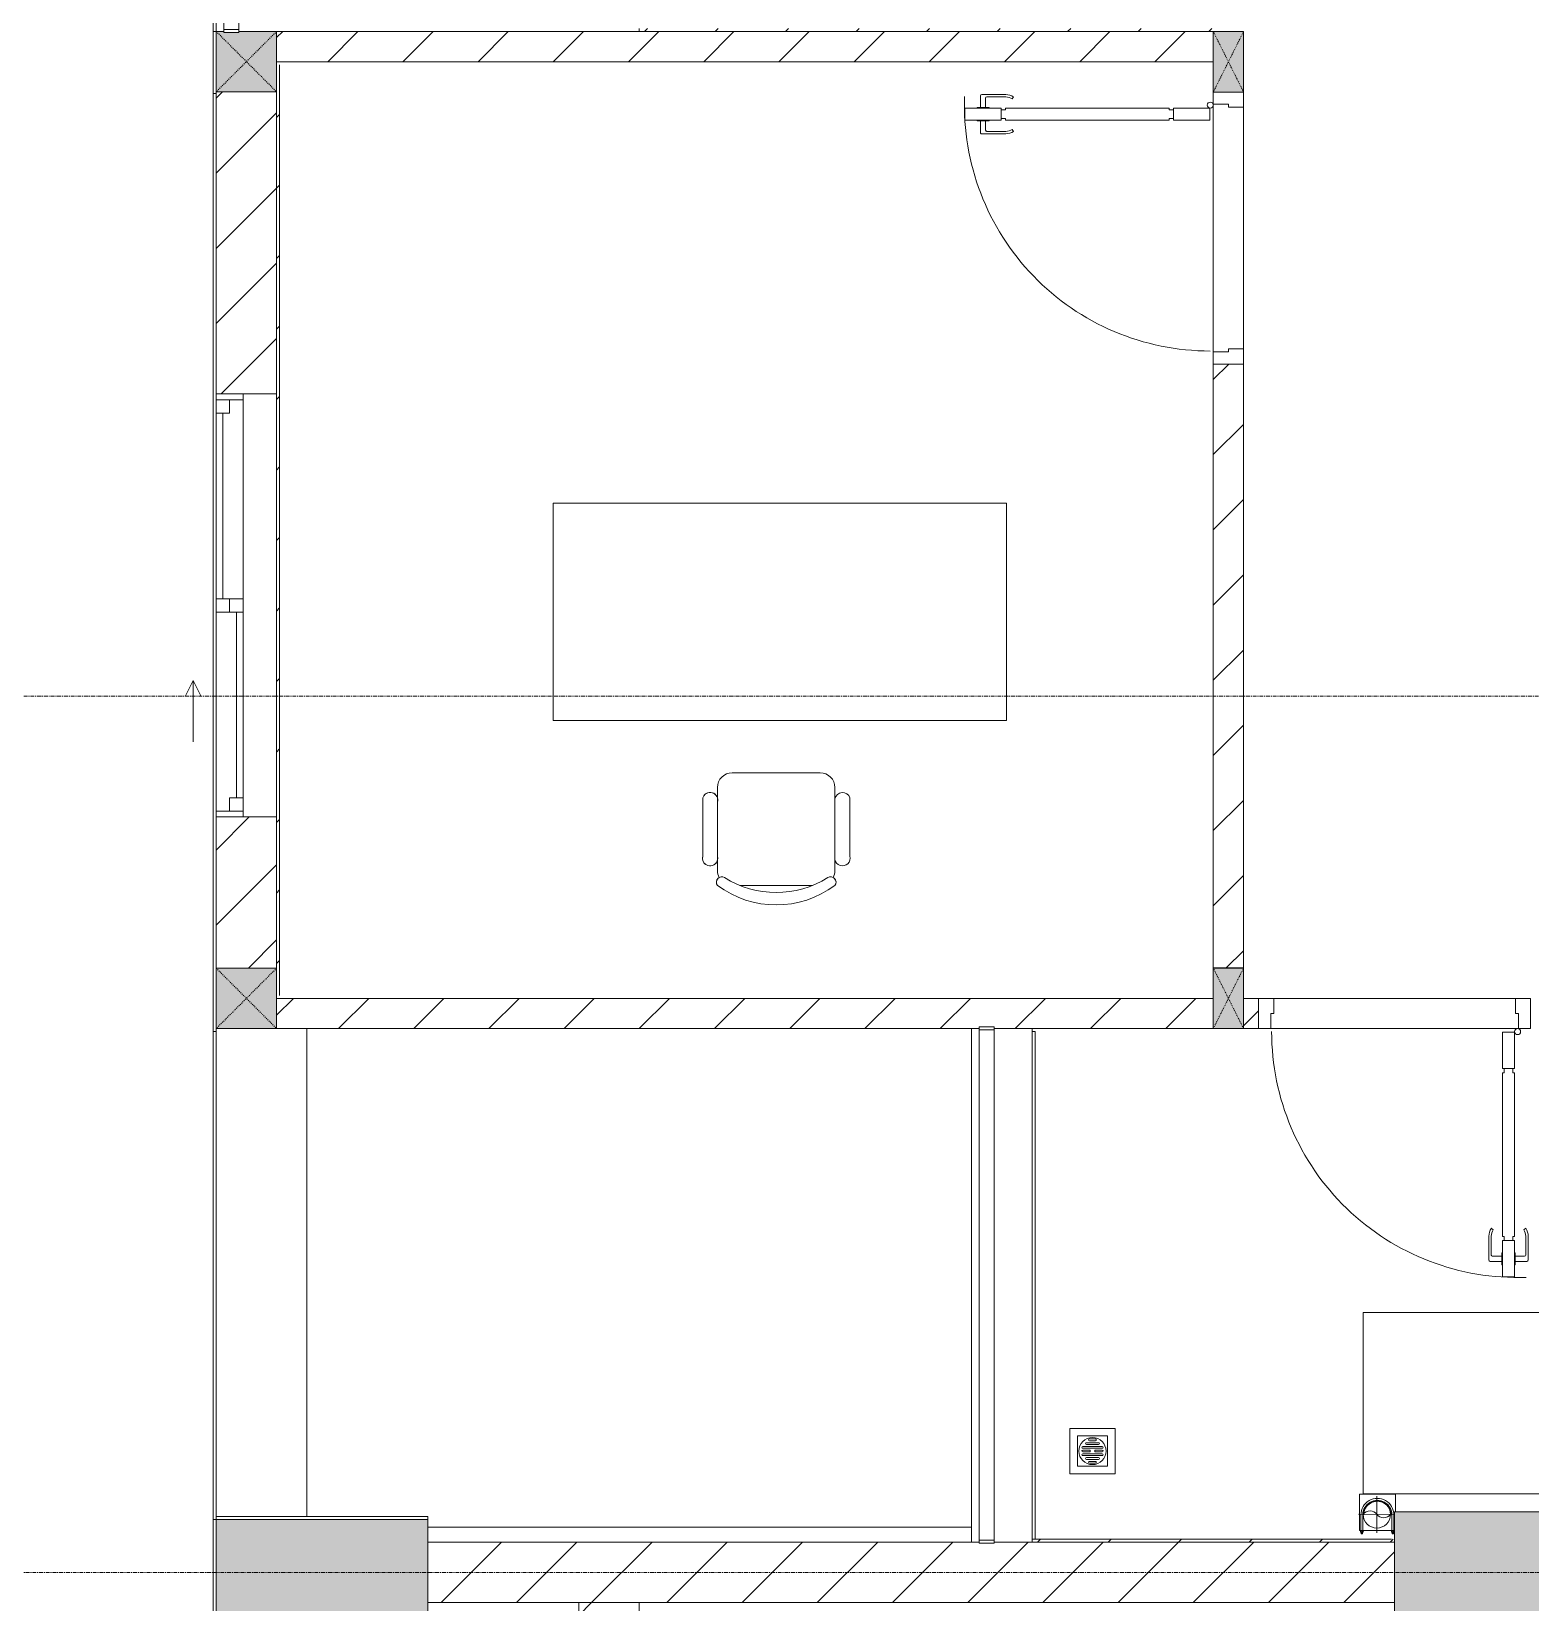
# Model space of a CAD drawing. Header units: millimetres. Extents: x 5356 to 209803, y -16346 to 109894.
# Drawn here: x 33041 to 38003, y 25437 to 30637 of the extents above; entities that cross this region are included whole.
import ezdxf

# ---------------------------------------------------------------- set-up
doc = ezdxf.new("R2010")
doc.units = ezdxf.units.MM
for name, pattern in [('Dash', [6, 3, -3]), ('Grid Line', [22.225, 12.7, -3.175, 3.175, -3.175]), ('IMPORT-CENTER _3_', [10.16, 6.35, -1.27, 1.27, -1.27])]:
    doc.linetypes.add(name, pattern=pattern)
for name, color, linetype, lineweight in [('0-1', 7, 'Continuous', 5), ('A-DETL-GENF-1', 9, 'Continuous', 9), ('A-DOOR-1', 9, 'Continuous', 9), ('A-FLOR-1', 9, 'Continuous', 9), ('A-FLOR-HRAL', 11, 'Continuous', 9), ('A-FLOR-HRAL-1', 9, 'Continuous', 9), ('A-GLAZ', 151, 'Continuous', 9), ('A-WALL', 113, 'Continuous', 9), ('A-WALL-1', 253, 'Continuous', 18), ('A-WALL-2', 9, 'Continuous', 9), ('A-WALL-3', 113, 'Continuous', 18), ('A-WALL-PATT-1', 10, 'Continuous', 9), ('A-WALL-PATT-2', 9, 'Continuous', 9), ('A-WALL-PATT-3', 111, 'Continuous', 9), ('G-IMPT', 8, 'Continuous', 9), ('G-IMPT-1', 9, 'Continuous', 9), ('G-IMPT-2', 8, 'IMPORT-CENTER _3_', 9), ('I-FURN', 30, 'Continuous', 9), ('I-FURN-1', 9, 'Continuous', 9), ('I-WALL-1', 253, 'Continuous', 18), ('I-WALL-2', 9, 'Continuous', 9), ('I-WALL-3', 2, 'Continuous', 18), ('M-EQPM', 50, 'Continuous', 9), ('S-BEAM-1', 9, 'Continuous', 9), ('S-COLS', 52, 'Continuous', 9), ('S-COLS-1', 254, 'Continuous', 5), ('S-COLS-2', 253, 'Continuous', 18), ('S-COLS-3', 9, 'Continuous', 9), ('S-COLS-4', 52, 'Continuous', 18), ('S-COLS-5', 52, 'Dash', 9), ('S-COLS-HDLN', 52, 'Dash', 9), ('S-COLS-HDLN-1', 9, 'Dash', 9), ('S-GRID-1', 1, 'Grid Line', 9)]:
    doc.layers.add(name, color=color, linetype=linetype, lineweight=lineweight)
pattern_1 = [(45, (0, 0), (-124.4508, 124.4508), [])]
pattern_2 = [(45, (0, 0), (-116.6726, 116.6726), [])]

# ---------------------------------------------------------------- blocks, each defined once
blk = doc.blocks.new('M_Concrete-Rectangular-Column2 - 400x1300-812637-TKCS_MB ĐỊNH VỊ MỐC TỌA ĐỘ CÔNG TRÌNH')
at = {"layer": 'S-COLS-3'}
blk.add_hatch(color=256, dxfattribs=at).paths.add_polyline_path([(-650, 200), (-650, -200), (650, -200), (650, 200), (164.4, 200)])
at = {"layer": 'S-COLS-2'}
for p, q in [((-650, 200), (650, 200)), ((-650, -200), (-650, 200)), ((650, 200), (650, -200)), ((650, -200), (-650, -200))]:
    blk.add_line(p, q, dxfattribs=at)
blk = doc.blocks.new('NCV_TKTC_KET CAU_rvt-1-TKCS_MB ĐỊNH VỊ MỐC TỌA ĐỘ CÔNG TRÌNH')
at = {"layer": 'S-COLS-1'}
blk.add_hatch(color=256, dxfattribs=at).paths.add_polyline_path([(34352.6, 25361.9), (34352.6, 25711.9), (33652.6, 25711.9), (33652.6, 25361.9), (33677.6, 25361.9), (33677.6, 25366.9), (33727.6, 25366.9), (33727.6, 25361.9)])
at = {"layer": 'S-BEAM-1'}
for p, q in [((33952.6, 25721.9), (33952.6, 27336.9)), ((34352.6, 25686.9), (34352.6, 25636.9)), ((36152.6, 25686.9), (34352.6, 25686.9))]:
    blk.add_line(p, q, dxfattribs=at)
at = {"layer": 'S-COLS-2'}
for p, q in [((33652.6, 25711.9), (33652.6, 25361.9)), ((34352.6, 25711.9), (33652.6, 25711.9)), ((34352.6, 25361.9), (34352.6, 25711.9))]:
    blk.add_line(p, q, dxfattribs=at)
at = {"layer": 'S-COLS-3', "rotation": 180}
blk.add_blockref('M_Concrete-Rectangular-Column2 - 400x1300-812637-TKCS_MB ĐỊNH VỊ MỐC TỌA ĐỘ CÔNG TRÌNH', (38202.6, 25536.9), dxfattribs=at)
blk = doc.blocks.new('DOOR_CW_01 CANH MO-PANEL KINH - DIW_01-900x2200-CỬA GỖ VÂN LAMINATE-553375-TKCS_MB ĐỊNH VỊ MỐC TỌA ĐỘ CÔNG TRÌNH')
at = {"layer": 'A-DETL-GENF-1'}
for p, q in [((-397, -182), (-397, -62)), ((-397, -62), (-357, -62)), ((-357, -62), (-357, -182)), ((-357, -182), (-397, -182)), ((-397, -196), (-391, -196)), ((-397, -738), (-397, -196)), ((-391, -196), (-391, -182)), ((-391, -182), (-363, -182)), ((-363, -182), (-363, -196)), ((-357, -196), (-363, -196)), ((-357, -196), (-357, -738)), ((-433.9, -711.2), (-427.3, -715.8)), ((-320.1, -711.2), (-326.7, -715.8)), ((-442, -737), (-442, -816.5)), ((-434, -799.5), (-434, -737)), ((-397, -738), (-391, -738)), ((-357, -752), (-397, -752)), ((-397, -752), (-397, -872)), ((-391, -752), (-391, -738)), ((-363, -752), (-391, -752)), ((-357, -738), (-363, -738)), ((-363, -738), (-363, -752)), ((-357, -872), (-357, -752)), ((-320, -799.5), (-320, -737)), ((-312, -737), (-312, -816.5)), ((-399, -820.5), (-438, -820.5)), ((-399, -803.5), (-430, -803.5)), ((-399, -792.2), (-399, -831.8)), ((-397, -792.2), (-399, -792.2)), ((-399, -831.8), (-397, -831.8)), ((-397, -792.2), (-397, -831.8)), ((-357, -792.2), (-357, -831.8)), ((-357, -792.2), (-355, -792.2)), ((-355, -831.8), (-357, -831.8)), ((-355, -792.2), (-355, -831.8)), ((-355, -803.5), (-324, -803.5)), ((-355, -820.5), (-316, -820.5)), ((-397, -872), (-357, -872))]:
    blk.add_line(p, q, dxfattribs=at)
blk.add_circle((-407, -60), 10, dxfattribs=at)
for centre, radius, start, end in [((-407, -60), 814, 268, 0), ((-397, -737), 45, 145, 180), ((-397, -737), 37, 145, 180), ((-357, -737), 37, 0, 35), ((-357, -737), 45, 360, 35), ((-438, -816.5), 4, 180, 270), ((-430, -799.5), 4, 180, 270), ((-324, -799.5), 4, 270, 0), ((-316, -816.5), 4, 270, 0)]:
    blk.add_arc(centre, radius, start, end, dxfattribs=at)
at = {"layer": 'A-DOOR-1'}
for p, q in [((-450, -50), (-450, 50)), ((-450, 50), (-400, 50)), ((-400, 50), (-400, 0)), ((400, 0), (400, 50)), ((400, 50), (450, 50)), ((450, 50), (450, -50)), ((-410, -50), (-450, -50)), ((-410, 0), (-410, -50)), ((-400, 0), (-410, 0)), ((-407, -50), (-382, -50)), ((410, 0), (400, 0)), ((410, -50), (410, 0)), ((450, -50), (410, -50))]:
    blk.add_line(p, q, dxfattribs=at)
blk = doc.blocks.new('BAN LV A - BAN LV A_dwg_ban hoc2-348006-TKCS_MB ĐỊNH VỊ MỐC TỌA ĐỘ CÔNG TRÌNH')
at = {"layer": 'I-FURN'}
for p, q in [((145.8, 437.4), (-145.8, 437.4)), ((-194.4, 388.8), (-194.4, 113.4)), ((194.4, 113.4), (194.4, 388.8)), ((-243, 354.4), (-243, 162)), ((194.4, 351.4), (194.4, 150.8)), ((243.7, 162), (243.7, 354.4)), ((-120.5, 64.8), (120.5, 64.8))]:
    blk.add_line(p, q, dxfattribs=at)
at = {"layer": 'I-FURN', "flags": 128}
blk.add_lwpolyline([(-737.8, 610.5), (-737.8, 1330.5), (-154.9, 1330.5), (762.2, 1330.5), (762.2, 610.5)], close=True, dxfattribs=at)
at = {"layer": 'I-FURN'}
for centre, radius, start, end in [((-145.8, 388.8), 48.6, 90, 180), ((145.8, 388.8), 48.6, 360, 90), ((-218.7, 347.3), 25.3, 343.7398, 163.7398), ((219.4, 347.3), 25.3, 16.2602, 170.7054), ((-218.7, 154.9), 25.3, 163.7398, 16.2602), ((219.4, 154.9), 25.3, 189.2946, 16.2602), ((-145.8, 113.4), 48.6, 180, 207.5844), ((145.8, 113.4), 48.6, 332.4156, 0), ((-180.2, 75.4), 17.8, 57.9726, 216.6901), ((0, 324), 324, 233.1301, 306.8699), ((0, 359.3), 318.2, 237.5758, 302.4242), ((180.2, 75.4), 17.8, 323.3099, 122.0274)]:
    blk.add_arc(centre, radius, start, end, dxfattribs=at)
blk = doc.blocks.new('BAN LV A - BAN LV A_dwg-348005-TKCS_MB ĐỊNH VỊ MỐC TỌA ĐỘ CÔNG TRÌNH')
at = {"extrusion": (0, 0, -1), "zscale": -1, "rotation": 180}
blk.add_blockref('BAN LV A - BAN LV A_dwg_ban hoc2-348006-TKCS_MB ĐỊNH VỊ MỐC TỌA ĐỘ CÔNG TRÌNH', (-729, 1383.7), dxfattribs=at)
blk = doc.blocks.new('BAN LV A - BAN LV A-401069-TKCS_MB ĐỊNH VỊ MỐC TỌA ĐỘ CÔNG TRÌNH')
at = {"layer": 'I-FURN-1'}
for p, q in [((-8.8, -53.2), (1491.2, -53.2)), ((-8.8, -773.2), (-8.8, -53.2)), ((1491.2, -53.2), (1491.2, -773.2)), ((1491.2, -773.2), (-8.8, -773.2)), ((583.2, -946.3), (874.8, -946.3)), ((486, -1221.7), (486, -1029.3)), ((534.6, -1029.3), (534.6, -994.9)), ((923.4, -994.9), (923.4, -1032.3)), ((972.7, -1029.3), (972.7, -1221.7)), ((534.6, -1270.3), (534.6, -1235.9)), ((923.4, -1232.9), (923.4, -1270.3))]:
    blk.add_line(p, q, dxfattribs=at)
for centre, radius, start, end in [((583.2, -994.9), 48.6, 90, 180), ((874.8, -994.9), 48.6, 0, 90), ((510.3, -1036.4), 25.3, 16.2602, 163.7398), ((948.4, -1036.4), 25.3, 16.2602, 170.7054), ((510.3, -1228.8), 25.3, 163.7398, 343.7398), ((948.4, -1228.8), 25.3, 189.2946, 16.2602), ((548.9, -1308.3), 17.8, 119.404, 216.6901), ((583.2, -1270.3), 48.6, 180, 207.5844), ((874.8, -1270.3), 48.6, 332.4156, 0), ((909.2, -1308.3), 17.8, 323.3099, 60.596), ((729, -1059.7), 324, 233.1301, 306.8699)]:
    blk.add_arc(centre, radius, start, end, dxfattribs=at)
at = {"extrusion": (0, 0, -1), "zscale": -1, "rotation": 180}
blk.add_blockref('BAN LV A - BAN LV A_dwg-348005-TKCS_MB ĐỊNH VỊ MỐC TỌA ĐỘ CÔNG TRÌNH', (0, 0), dxfattribs=at)
blk = doc.blocks.new('MAY GIAT - MAY GIAT_dwg-V84-TKCS_MB ĐỊNH VỊ MỐC TỌA ĐỘ CÔNG TRÌNH')
at = {"layer": 'G-IMPT-1', "flags": 128}
blk.add_lwpolyline([(5, 596.6), (5, 2.3), (605, 2.3), (605, 596.6)], close=True, dxfattribs=at)
blk = doc.blocks.new('MAY GIAT - MAY GIAT-V89-TKCS_MB ĐỊNH VỊ MỐC TỌA ĐỘ CÔNG TRÌNH')
at = {"layer": 'I-FURN-1'}
for p, q in [((5, -2.3), (605, -2.3)), ((5, -596.6), (5, -2.3)), ((605, -2.3), (605, -596.6)), ((605, -596.6), (5, -596.6))]:
    blk.add_line(p, q, dxfattribs=at)
at = {"extrusion": (0, 0, -1), "zscale": -1, "rotation": 180}
blk.add_blockref('MAY GIAT - MAY GIAT_dwg-V84-TKCS_MB ĐỊNH VỊ MỐC TỌA ĐỘ CÔNG TRÌNH', (0, 0), dxfattribs=at)
blk = doc.blocks.new('Railing - 50 x 10mm-457210-TKCS_MB ĐỊNH VỊ MỐC TỌA ĐỘ CÔNG TRÌNH')
at = {"layer": 'A-FLOR-HRAL-1'}
for p, q in [((25, 5), (-25, 5)), ((-25, 5), (-25, -5)), ((25, -5), (25, 5)), ((-25, -5), (25, -5))]:
    blk.add_line(p, q, dxfattribs=at)
blk = doc.blocks.new('Railing - Railing-851334-TKCS_MB ĐỊNH VỊ MỐC TỌA ĐỘ CÔNG TRÌNH')
at = {"layer": 'A-FLOR-HRAL-1'}
for p, q in [((13269.1, 18071.7), (13269.1, 16382.9)), ((13319.1, 16382.9), (13319.1, 18071.7))]:
    blk.add_line(p, q, dxfattribs=at)
at = {"extrusion": (0, 0, -1), "zscale": -1, "rotation": 180}
for p in [(-13294.1, 18076.7), (-13294.1, 16377.9)]:
    blk.add_blockref('Railing - 50 x 10mm-457210-TKCS_MB ĐỊNH VỊ MỐC TỌA ĐỘ CÔNG TRÌNH', p, dxfattribs=at)
blk = doc.blocks.new('G1_SOF - BO TRU - 100x200-V64-TKCS_MB ĐỊNH VỊ MỐC TỌA ĐỘ CÔNG TRÌNH')
at = {"layer": 'S-COLS-3'}
blk.add_hatch(color=256, dxfattribs=at).paths.add_polyline_path([(-50, -100), (50, -100), (50, 100), (-50, 100)])
at = {"layer": 'S-COLS-2'}
for p, q in [((-50, 100), (50, 100)), ((-50, -100), (-50, 100)), ((50, 100), (50, -100)), ((50, -100), (-50, -100))]:
    blk.add_line(p, q, dxfattribs=at)
at = {"layer": 'S-COLS-HDLN-1'}
for p, q in [((50, -100), (-50, 100)), ((-50, -100), (50, 100))]:
    blk.add_line(p, q, dxfattribs=at)
blk = doc.blocks.new('DOOR_CW_01 CANH MO-PANEL KINH - DIG_01-900x2200-CỬA NHÔM KÍNH-400868-TKCS_MB ĐỊNH VỊ MỐC TỌA ĐỘ CÔNG TRÌNH')
at = {"layer": 'A-DETL-GENF-1'}
for p, q in [((-397, 872), (-357, 872)), ((-397, 752), (-397, 872)), ((-357, 872), (-357, 752)), ((-442, 737), (-442, 816.5)), ((-399, 820.5), (-438, 820.5)), ((-434, 799.5), (-434, 737)), ((-399, 803.5), (-430, 803.5)), ((-399, 831.8), (-397, 831.8)), ((-399, 792.2), (-399, 831.8)), ((-397, 792.2), (-399, 792.2)), ((-397, 792.2), (-397, 831.8)), ((-357, 792.2), (-357, 831.8)), ((-355, 831.8), (-357, 831.8)), ((-357, 792.2), (-355, 792.2)), ((-355, 792.2), (-355, 831.8)), ((-355, 820.5), (-316, 820.5)), ((-355, 803.5), (-324, 803.5)), ((-320, 799.5), (-320, 737)), ((-312, 737), (-312, 816.5)), ((-357, 752), (-397, 752)), ((-397, 738), (-391, 738)), ((-397, 738), (-397, 196)), ((-363, 752), (-391, 752)), ((-391, 752), (-391, 738)), ((-363, 738), (-363, 752)), ((-357, 738), (-363, 738)), ((-357, 196), (-357, 738)), ((-433.9, 711.2), (-427.3, 715.8)), ((-320.1, 711.2), (-326.7, 715.8)), ((-397, 196), (-391, 196)), ((-357, 182), (-397, 182)), ((-397, 182), (-397, 62)), ((-391, 196), (-391, 182)), ((-391, 182), (-363, 182)), ((-357, 196), (-363, 196)), ((-363, 182), (-363, 196)), ((-357, 62), (-357, 182)), ((-397, 62), (-357, 62))]:
    blk.add_line(p, q, dxfattribs=at)
blk.add_circle((-407, 60), 10, dxfattribs=at)
for centre, radius, start, end in [((-407, 60), 814, 360, 92), ((-438, 816.5), 4, 90, 180), ((-430, 799.5), 4, 90, 180), ((-324, 799.5), 4, 360, 90), ((-316, 816.5), 4, 0, 90), ((-397, 737), 45, 180, 215), ((-397, 737), 37, 180, 215), ((-357, 737), 37, 325, 0), ((-357, 737), 45, 325, 0)]:
    blk.add_arc(centre, radius, start, end, dxfattribs=at)
at = {"layer": 'A-DOOR-1'}
for p, q in [((-410, 50), (-450, 50)), ((-450, 50), (-450, -50)), ((-410, 0), (-410, 50)), ((-400, 0), (-410, 0)), ((-407, 50), (-382, 50)), ((-400, -50), (-400, 0)), ((410, 0), (400, 0)), ((400, 0), (400, -50)), ((450, 50), (410, 50)), ((410, 50), (410, 0)), ((450, -50), (450, 50)), ((-450, -50), (-400, -50)), ((400, -50), (450, -50))]:
    blk.add_line(p, q, dxfattribs=at)
blk = doc.blocks.new('NCV_TKTC_TANG 1_rvt-1-TKCS_MB ĐỊNH VỊ MỐC TỌA ĐỘ CÔNG TRÌNH')
at = {"layer": 'A-WALL-PATT-1'}
h = blk.add_hatch(dxfattribs=at)
h.set_pattern_fill('FP_2', color=256, style=0, pattern_type=2)
h.set_pattern_definition(pattern_1)
h.paths.add_polyline_path([(33852.6, 30536.9), (36952.6, 30536.9), (36952.6, 30636.9), (33852.6, 30636.9)])
h = blk.add_hatch(dxfattribs=at)
h.set_pattern_fill('FP_2', color=256, style=0, pattern_type=2)
h.set_pattern_definition(pattern_1)
h.paths.add_polyline_path([(37052.6, 27537.4), (37052.6, 29536.5), (36952.6, 29536.5), (36952.6, 27537.4)])
h = blk.add_hatch(dxfattribs=at)
h.set_pattern_fill('FP_2', color=256, style=0, pattern_type=2)
h.set_pattern_definition(pattern_1)
h.paths.add_polyline_path([(36952.6, 27336.9), (36952.6, 27436.9), (33852.6, 27436.9), (33852.6, 27336.9), (36177.6, 27336.9), (36177.6, 27342.4), (36227.6, 27342.4), (36227.6, 27336.9), (36827.7, 27336.9)])
h = blk.add_hatch(dxfattribs=at)
h.set_pattern_fill('FP_2', color=256, style=0, pattern_type=2)
h.set_pattern_definition(pattern_1)
h.paths.add_polyline_path([(38052.6, 27336.9), (38052.6, 27436.9), (38002.6, 27436.9), (38002.6, 27336.9), (38038.2, 27336.9)])
h.paths.add_polyline_path([(37102.6, 27336.9), (37102.6, 27436.9), (37052.6, 27436.9), (37052.6, 27336.9)])
at = {"layer": 'A-WALL-PATT-2'}
h = blk.add_hatch(dxfattribs=at)
h.set_pattern_fill('FP_3', color=256, style=0, pattern_type=2)
h.set_pattern_definition(pattern_2)
h.paths.add_polyline_path([(35052.6, 30636.9), (37052.6, 30636.9), (37052.6, 30646.9), (35052.6, 30646.9)])
h = blk.add_hatch(dxfattribs=at)
h.set_pattern_fill('FP_3', color=256, style=0, pattern_type=2)
h.set_pattern_definition(pattern_2)
h.paths.add_polyline_path([(33862.6, 27446.9), (33862.6, 30536.9), (33852.6, 30536.9), (33852.6, 27446.9)])
h = blk.add_hatch(dxfattribs=at)
h.set_pattern_fill('FP_3', color=256, style=0, pattern_type=2)
h.set_pattern_definition(pattern_2)
h.paths.add_polyline_path([(37552.6, 25636.9), (37552.6, 25646.9), (36352.6, 25646.9), (36352.6, 25636.9), (36827.7, 25636.9)])
at = {"layer": 'A-FLOR-1'}
for p, q in [((36952.6, 29576.5), (36952.6, 30396.5)), ((37052.6, 30386.5), (37052.6, 29586.5)), ((37152.6, 27436.9), (37952.6, 27436.9))]:
    blk.add_line(p, q, dxfattribs=at)
at = {"layer": 'A-WALL-1'}
for p, q in [((36952.6, 30636.9), (33852.6, 30636.9)), ((33852.6, 30636.9), (33852.6, 30536.9)), ((33852.6, 30536.9), (36952.6, 30536.9)), ((36952.6, 27537.4), (37052.6, 27537.4)), ((36952.6, 27436.9), (33852.6, 27436.9)), ((33852.6, 27436.9), (33852.6, 27336.9)), ((37062.6, 27436.9), (37052.6, 27436.9)), ((33852.6, 27336.9), (36177.6, 27336.9)), ((36227.6, 27336.9), (36952.6, 27336.9))]:
    blk.add_line(p, q, dxfattribs=at)
at = {"layer": 'A-WALL-2'}
for p, q in [((36952.6, 29576.5), (36952.6, 30396.5)), ((37052.6, 30386.5), (37052.6, 29586.5)), ((36952.6, 29536.5), (36952.6, 27537.4)), ((37052.6, 27537.4), (37052.6, 29536.5)), ((37102.6, 27436.9), (37062.6, 27436.9)), ((37152.6, 27436.9), (37952.6, 27436.9)), ((36152.6, 25636.9), (36152.6, 27336.9)), ((36352.6, 27336.9), (36352.6, 25646.9)), ((37052.6, 27336.9), (37102.6, 27336.9)), ((37962.6, 27336.9), (37142.6, 27336.9))]:
    blk.add_line(p, q, dxfattribs=at)
at = {"layer": 'I-WALL-1'}
for p, q in [((35052.6, 30646.9), (35052.6, 30636.9)), ((35052.6, 30636.9), (36952.6, 30636.9)), ((33862.6, 30536.9), (33852.6, 30536.9)), ((33852.6, 30536.9), (33852.6, 29437.4)), ((33862.6, 27446.9), (33862.6, 30526.9)), ((33852.6, 28037.4), (33852.6, 27446.9)), ((37542.6, 25646.9), (36352.6, 25646.9)), ((36352.6, 25646.9), (36352.6, 25636.9)), ((36352.6, 25636.9), (37552.6, 25636.9))]:
    blk.add_line(p, q, dxfattribs=at)
at = {"layer": 'I-WALL-2'}
for q in [(36352.6, 27326.9), (36362.6, 25646.9)]:
    blk.add_line((36362.6, 27326.9), q, dxfattribs=at)
at = {"layer": 'A-DOOR-1'}
for name, p, rotation in [('DOOR_CW_01 CANH MO-PANEL KINH - DIW_01-900x2200-CỬA GỖ VÂN LAMINATE-553375-TKCS_MB ĐỊNH VỊ MỐC TỌA ĐỘ CÔNG TRÌNH', (37002.6, 29986.5), 270.0000000000007), ('DOOR_CW_01 CANH MO-PANEL KINH - DIG_01-900x2200-CỬA NHÔM KÍNH-400868-TKCS_MB ĐỊNH VỊ MỐC TỌA ĐỘ CÔNG TRÌNH', (37552.6, 27386.9), 180)]:
    blk.add_blockref(name, p, dxfattribs=dict(at, rotation=rotation))
at = {"layer": 'A-FLOR-HRAL-1'}
blk.add_blockref('Railing - Railing-851334-TKCS_MB ĐỊNH VỊ MỐC TỌA ĐỘ CÔNG TRÌNH', (22908.5, 9260.7), dxfattribs=at)
at = {"layer": 'I-FURN-1'}
blk.add_blockref('BAN LV A - BAN LV A-401069-TKCS_MB ĐỊNH VỊ MỐC TỌA ĐỘ CÔNG TRÌNH', (34776.9, 29129.7), dxfattribs=at)
at = {"layer": 'I-FURN-1', "rotation": 270.0000000000009}
blk.add_blockref('MAY GIAT - MAY GIAT-V89-TKCS_MB ĐỊNH VỊ MỐC TỌA ĐỘ CÔNG TRÌNH', (38044.8, 26402.4), dxfattribs=at)
at = {"layer": 'S-COLS-3'}
for p in [(37002.6, 30536.9), (37002.6, 27436.9)]:
    blk.add_blockref('G1_SOF - BO TRU - 100x200-V64-TKCS_MB ĐỊNH VỊ MỐC TỌA ĐỘ CÔNG TRÌNH', p, dxfattribs=at)
blk = doc.blocks.new('1_FAMILY RVT - W01-WxH 1400x1400xmm-411185-TKCS_MB ĐỊNH VỊ MỐC TỌA ĐỘ CÔNG TRÌNH')
at = {"layer": 'A-GLAZ'}
for p, q in [((-700, 103.81), (700, 103.81)), ((-700, -96.19), (-700, 103.81)), ((700, 103.81), (700, -96.19)), ((-700, -7.29), (-680.95, -7.29)), ((-680.95, -7.29), (-22.225, -7.29)), ((-680.95, -96.19), (-680.95, -7.29)), ((-636.5, -51.74), (-680.95, -51.74)), ((-636.5, -96.19), (-636.5, -51.74)), ((-22.225, -7.29), (22.225, -7.29)), ((-22.225, -7.29), (-22.225, -96.19)), ((22.225, -51.74), (-22.225, -51.74)), ((22.225, -7.29), (636.5, -7.29)), ((22.225, -96.19), (22.225, -7.29)), ((22.225, -29.515), (636.5, -29.515)), ((636.5, -7.29), (700, -7.29)), ((636.5, -51.74), (636.5, -7.29)), ((680.95, -51.74), (636.5, -51.74)), ((680.95, -96.19), (680.95, -7.29)), ((700, -96.19), (-700, -96.19)), ((-700, -96.19), (-636.5, -96.19)), ((-636.5, -73.965), (-22.225, -73.965)), ((-636.5, -96.19), (-22.225, -96.19)), ((-22.225, -96.19), (22.225, -96.19)), ((22.225, -96.19), (680.95, -96.19)), ((680.95, -96.19), (700, -96.19)), ((248.4, -172.39), (299.2, -146.99)), ((248.4, -172.39), (299.2, -197.79)), ((248.4, -172.39), (451.6, -172.39))]:
    blk.add_line(p, q, dxfattribs=at)
blk = doc.blocks.new('Railing - 50 x 10mm-1251311-TKCS_MB ĐỊNH VỊ MỐC TỌA ĐỘ CÔNG TRÌNH')
at = {"layer": 'A-FLOR-HRAL'}
for p, q in [((25, 5), (-25, 5)), ((-25, 5), (-25, -5)), ((25, -5), (25, 5)), ((-25, -5), (25, -5))]:
    blk.add_line(p, q, dxfattribs=at)
blk = doc.blocks.new('Railing - Railing-1598336-TKCS_MB ĐỊNH VỊ MỐC TỌA ĐỘ CÔNG TRÌNH')
at = {"layer": 'A-FLOR-HRAL'}
for p, q in [((33677.6, 33481.9), (33677.6, 30644)), ((33727.6, 30644), (33727.6, 33481.9))]:
    blk.add_line(p, q, dxfattribs=at)
for p in [(33702.6, 33486.9), (33702.6, 30639)]:
    blk.add_blockref('Railing - 50 x 10mm-1251311-TKCS_MB ĐỊNH VỊ MỐC TỌA ĐỘ CÔNG TRÌNH', p)
blk = doc.blocks.new('TKTC_XREF_251221_MB TANG 1 - TKTC_XREF_260130_MB TANG 1_dwg_THU NUOC - THU NUOC-444531-TKCS_MB TẦNG 1-4202120-TKCS_MB ĐỊNH VỊ MỐC TỌA ĐỘ CÔNG TRÌNH')
at = {"layer": 'M-EQPM'}
for p, q in [((-23.3, 10.8), (40.9, 10.8)), ((40.9, 4.8), (-23.3, 4.8)), ((-11, 23.3), (28.5, 23.3)), ((28.5, 17.3), (-11, 17.3)), ((-1.1, 35.6), (18.5, 35.6)), ((18.5, 29.6), (-1.1, 29.6)), ((-23.3, -13.6), (40.9, -13.6)), ((40.9, -19.6), (-23.3, -19.6)), ((-11, -26.1), (28.5, -26.1)), ((28.5, -32.1), (-11, -32.1)), ((-1.1, -38.5), (18.5, -38.5)), ((18.5, -44.5), (-1.1, -44.5))]:
    blk.add_line(p, q, dxfattribs=at)
at = {"layer": 'M-EQPM', "flags": 128}
for points in [[(83.7, -79.4), (83.7, 70.6), (-66.3, 70.6), (-66.3, -79.4)], [(58.7, -54.4), (58.7, 45.6), (-41.3, 45.6), (-41.3, -54.4)]]:
    blk.add_lwpolyline(points, close=True, dxfattribs=at)
for points in [[(-23.3, -1.2), (0.7, -1.2), (0.7, -7.2), (-23.3, -7.2)], [(40.9, -7.2), (16.7, -7.2), (16.7, -1.2), (40.9, -1.2)]]:
    blk.add_lwpolyline(points, dxfattribs=at)
at = {"layer": 'M-EQPM'}
for centre, radius, start, end in [((8.7, -4.4), 45, 360, 180), ((8.7, -4.4), 45, 360, 180), ((-23.3, 7.8), 3, 90, 270), ((-11, 20.3), 3, 90, 270), ((-1.1, 32.6), 3, 90, 270), ((18.5, 32.6), 3, 270, 90), ((28.5, 20.3), 3, 270, 90), ((40.9, 7.8), 3, 270, 90), ((8.7, -4.4), 45, 180, 360), ((8.7, -4.4), 45, 180, 360), ((-23.3, -4.2), 3, 90, 270), ((-23.3, -16.6), 3, 90, 270), ((-11, -29.1), 3, 90, 270), ((-1.1, -41.5), 3, 90, 270), ((18.5, -41.5), 3, 270, 90), ((28.5, -29.1), 3, 270, 90), ((40.9, -4.2), 3, 270, 90), ((40.9, -16.6), 3, 270, 90)]:
    blk.add_arc(centre, radius, start, end, dxfattribs=at)
blk = doc.blocks.new('TKTC_XREF_251221_MB TANG 1 - TKTC_XREF_260130_MB TANG 1_dwg_CUM U_DN100-V207-TKCS_MB ĐỊNH VỊ MỐC TỌA ĐỘ CÔNG TRÌNH')
at = {"layer": 'G-IMPT'}
blk.add_hatch(color=256, dxfattribs=at).paths.add_polyline_path([(0, -61), (15.8, -58.9), (30.5, -52.8), (43.1, -43.1), (52.8, -30.5), (58.9, -15.8), (61, 0), (58.9, 15.8), (52.8, 30.5), (43.1, 43.1), (30.5, 52.8), (15.8, 58.9), (0, 61), (0, 57), (14.8, 55.1), (28.5, 49.4), (40.3, 40.3), (49.4, 28.5), (55.1, 14.8), (57, 0), (55.1, -14.8), (49.4, -28.5), (40.3, -40.3), (28.5, -49.4), (14.8, -55.1), (0, -57)])
for p, q in [((-79.1, 66.6), (-79.1, 63.4)), ((-76.6, 66.6), (-76.6, 63.4)), ((-74.6, 66.6), (-74.6, 63.4)), ((-72.7, 69.3), (-72.7, 60.7)), ((-66.9, 67.9), (-71.7, 67.9)), ((-65, 69), (0, 69)), ((-66.9, 62.1), (-71.7, 62.1)), ((-79.1, -63.4), (-79.1, -66.6)), ((-76.6, -63.4), (-76.6, -66.6)), ((-74.6, -63.4), (-74.6, -66.6)), ((-72.7, -60.7), (-72.7, -69.3)), ((-66.9, -62.1), (-71.7, -62.1)), ((-66.9, -67.9), (-71.7, -67.9)), ((-66.9, -72.7), (-66.9, -70.8)), ((-65, -69), (0, -69))]:
    blk.add_line(p, q, dxfattribs=at)
at = {"layer": 'G-IMPT', "flags": 128}
for points in [[(-72.7, 67.6), (-78.1, 67.6), (-78.1, 62.4), (-72.7, 62.4)], [(-71.7, 59.2), (-66.9, 59.2), (-66.9, 70.8), (-71.7, 70.8)], [(-66.9, 70.8), (-66.9, 72.7), (-65, 72.7), (-65, 57.3), (-66.9, 57.3), (-66.9, 59.2)], [(-65, 61), (0, 61), (0, 57)], [(-72.7, -62.4), (-78.1, -62.4), (-78.1, -67.6), (-72.7, -67.6)], [(-71.7, -70.8), (-66.9, -70.8), (-66.9, -59.2), (-71.7, -59.2)], [(-66.9, -59.2), (-66.9, -57.3), (-65, -57.3), (-65, -72.3)], [(-65, -61), (0, -61), (0, -57)]]:
    blk.add_lwpolyline(points, dxfattribs=at)
at = {"layer": 'G-IMPT'}
for centre, radius, start, end in [((-78.1, 66.6), 0.96, 90, 180), ((-71.1, 69.3), 1.56, 112.61986, 247.38014), ((-67.9, 65), 4.8, 143.1301, 216.8699), ((0, 0), 69, 270, 90), ((-78.1, 63.4), 0.96, 180, 270), ((-71.1, 60.7), 1.56, 112.61986, 247.38014), ((0, 0), 61, 270, 90), ((0, 0), 57, 270, 90), ((-78.1, -63.4), 0.96, 90, 180), ((-71.1, -60.7), 1.56, 112.61986, 247.38014), ((-67.9, -65), 4.8, 143.1301, 216.8699), ((-78.1, -66.6), 0.96, 180, 270), ((-71.1, -69.3), 1.56, 112.61986, 247.38014)]:
    blk.add_arc(centre, radius, start, end, dxfattribs=at)
blk = doc.blocks.new('TKTC_XREF_251221_MB TANG 1 - TKTC_XREF_260130_MB TANG 1_dwg_$cc-V208-TKCS_MB ĐỊNH VỊ MỐC TỌA ĐỘ CÔNG TRÌNH')
at = {"layer": 'G-IMPT'}
blk.add_circle((0, 0), 0.5, dxfattribs=at)
for centre, radius, start, end in [((0, 0), 0.5, 90, 270), ((0.188, 0.25), 0.313, 126.8699, 233.1301), ((-0.188, -0.25), 0.313, 306.8699, 53.1301)]:
    blk.add_arc(centre, radius, start, end, dxfattribs=at)
at = {"layer": 'G-IMPT-2'}
for p, q in [((0, -0.654), (0, 0.673)), ((-0.673, 0), (0.673, 0))]:
    blk.add_line(p, q, dxfattribs=at)
blk = doc.blocks.new('TKTC_XREF_251221_MB TANG 1 - TKTC_XREF_260130_MB TANG 1_dwg-4202109-TKCS_MB ĐỊNH VỊ MỐC TỌA ĐỘ CÔNG TRÌNH')
at = {"layer": 'G-IMPT'}
blk.add_line((-169499.1, -374009.7), (-169499.1, -375624.7), dxfattribs=at)
at = {"layer": 'G-IMPT', "flags": 128}
for points in [[(-165715.6, -375550.7), (-165596, -375550.7), (-165596, -375609.7)], [(-165599.1, -375670.7), (-165715.6, -375670.7), (-165715.6, -375550.7)]]:
    blk.add_lwpolyline(points, dxfattribs=at)
blk.add_blockref('TKTC_XREF_251221_MB TANG 1 - TKTC_XREF_260130_MB TANG 1_dwg_THU NUOC - THU NUOC-444531-TKCS_MB TẦNG 1-4202120-TKCS_MB ĐỊNH VỊ MỐC TỌA ĐỘ CÔNG TRÌNH', (-166607.8, -375403.7))
at = {"extrusion": (0, 0, -1), "xscale": 90.00000000005102, "yscale": 90.00000000005102, "zscale": -90.000000000051, "rotation": 270.374026779938}
blk.add_blockref('TKTC_XREF_251221_MB TANG 1 - TKTC_XREF_260130_MB TANG 1_dwg_$cc-V208-TKCS_MB ĐỊNH VỊ MỐC TỌA ĐỘ CÔNG TRÌNH', (165658, -375617.9), dxfattribs=at)
at = {"xscale": 0.7894736842105242, "yscale": 0.7894736842105242, "zscale": 0.7894736842105242, "rotation": 89.99999999844349}
blk.add_blockref('TKTC_XREF_251221_MB TANG 1 - TKTC_XREF_260130_MB TANG 1_dwg_CUM U_DN100-V207-TKCS_MB ĐỊNH VỊ MỐC TỌA ĐỘ CÔNG TRÌNH', (-165656.2, -375619.4), dxfattribs=at)
blk = doc.blocks.new('TKTC_XREF_251221_MB TANG 1 - TKTC_XREF_251221_MB TANG 1-2038492-TKCS_MB ĐỊNH VỊ MỐC TỌA ĐỘ CÔNG TRÌNH')
blk.add_blockref('TKTC_XREF_251221_MB TANG 1 - TKTC_XREF_260130_MB TANG 1_dwg-4202109-TKCS_MB ĐỊNH VỊ MỐC TỌA ĐỘ CÔNG TRÌNH', (169499.1, 384109.7))
blk = doc.blocks.new('G1_SOF - BO TRU - 200x200-3050151-TKCS_MB ĐỊNH VỊ MỐC TỌA ĐỘ CÔNG TRÌNH')
at = {"layer": 'S-COLS-HDLN'}
for p, q in [((-100, 100), (100, -100)), ((100, 100), (-100, -100))]:
    blk.add_line(p, q, dxfattribs=at)

msp = doc.modelspace()

# ---------------------------------------------------------------- hatches: boundary and pattern name
at = {"layer": 'A-WALL-PATT-3'}
h = msp.add_hatch(dxfattribs=at)
h.set_pattern_fill('FP_1', color=256, style=0, pattern_type=2)
h.set_pattern_definition(pattern_1)
h.paths.add_polyline_path([(33652.6, 27536.9), (33852.6, 27536.9), (33852.6, 28037.4), (33652.6, 28037.4)])
h.paths.add_polyline_path([(33652.6, 29437.4), (33852.6, 29437.4), (33852.6, 30437.4), (33652.6, 30437.4), (33652.6, 30432.4)])
h = msp.add_hatch(dxfattribs=at)
h.set_pattern_fill('FP_1', color=256, style=0, pattern_type=2)
h.set_pattern_definition(pattern_1)
h.paths.add_polyline_path([(34352.6, 25436.9), (37552.6, 25436.9), (37552.6, 25636.9), (36227.6, 25636.9), (36227.6, 25633.6), (36177.6, 25633.6), (36177.6, 25636.9), (34352.6, 25636.9)])
h = msp.add_hatch(dxfattribs=at)
h.set_pattern_fill('FP_1', color=256, style=0, pattern_type=2)
h.set_pattern_definition(pattern_1)
h.paths.add_polyline_path([(34952.6, 22436.9), (35052.6, 22436.9), (35052.6, 22612.4), (34852.6, 22612.4), (34852.6, 22436.9)])
h.paths.add_polyline_path([(34952.6, 25112.4), (35052.6, 25112.4), (35052.6, 25436.9), (34852.6, 25436.9), (34852.6, 25112.4)])
at = {"layer": 'S-COLS-1'}
for points in [[(33727.6, 30437.4), (33852.6, 30437.4), (33852.6, 30637.4), (33727.6, 30637.4), (33727.6, 30634), (33677.6, 30634), (33677.6, 30637.4), (33652.6, 30637.4), (33652.6, 30437.4), (33677.6, 30437.4)], [(33652.6, 27336.9), (33852.6, 27336.9), (33852.6, 27536.9), (33652.6, 27536.9)]]:
    msp.add_hatch(color=256, dxfattribs=at).paths.add_polyline_path(points)

# ---------------------------------------------------------------- linework, layer by layer
at = {"layer": 'A-WALL'}
for p, q in [((33642.6, 30637.4), (33642.6, 33486.9)), ((33652.6, 33486.9), (33652.6, 30637.4)), ((33852.6, 30437.4), (33652.6, 30437.4)), ((33652.6, 30432.4), (33652.6, 29437.4)), ((33652.6, 28037.4), (33652.6, 27536.9)), ((33652.6, 27536.9), (33852.6, 27536.9)), ((33642.6, 25711.9), (33642.6, 27336.9)), ((33652.6, 27336.9), (33652.6, 25721.9))]:
    msp.add_line(p, q, dxfattribs=at)
at = {"layer": 'A-WALL-3'}
for p, q in [((33642.6, 30637.4), (33642.6, 30432.4)), ((33652.6, 30637.4), (33642.6, 30637.4)), ((33652.6, 30432.4), (33652.6, 30637.4)), ((33642.6, 30432.4), (33642.6, 27326.9)), ((33642.6, 30432.4), (33652.6, 30432.4)), ((33652.6, 30437.4), (33652.6, 30432.4)), ((33852.6, 29437.4), (33852.6, 30437.4)), ((33852.6, 27536.9), (33852.6, 28037.4)), ((33652.6, 27336.9), (33652.6, 27536.9)), ((33642.6, 27326.9), (33652.6, 27326.9)), ((33642.6, 25711.9), (33642.6, 25361.9)), ((33652.6, 25711.9), (33642.6, 25711.9)), ((33652.6, 25361.9), (33652.6, 25711.9)), ((36177.6, 25636.9), (34352.6, 25636.9)), ((34352.6, 25636.9), (34352.6, 25436.9)), ((37552.6, 25636.9), (36227.6, 25636.9)), ((34352.6, 25436.9), (37552.6, 25436.9)), ((34852.6, 25436.9), (34852.6, 25112.4)), ((35052.6, 25112.4), (35052.6, 25436.9))]:
    msp.add_line(p, q, dxfattribs=at)
at = {"layer": 'I-WALL-3'}
for p, q in [((34352.6, 25721.9), (33652.6, 25721.9)), ((33652.6, 25721.9), (33652.6, 25711.9)), ((33652.6, 25711.9), (34352.6, 25711.9)), ((34352.6, 25711.9), (34352.6, 25721.9))]:
    msp.add_line(p, q, dxfattribs=at)
at = {"layer": 'S-COLS'}
for p, q in [((33652.6, 30437.4), (33852.6, 30437.4)), ((33852.6, 27536.9), (33652.6, 27536.9))]:
    msp.add_line(p, q, dxfattribs=at)
at = {"layer": 'S-COLS-4'}
for p, q in [((33677.6, 30637.4), (33652.6, 30637.4)), ((33652.6, 30637.4), (33652.6, 30437.4)), ((33852.6, 30637.4), (33727.6, 30637.4)), ((33852.6, 30437.4), (33852.6, 30637.4)), ((33652.6, 27536.9), (33652.6, 27336.9)), ((33852.6, 27336.9), (33852.6, 27536.9)), ((33652.6, 27336.9), (33852.6, 27336.9))]:
    msp.add_line(p, q, dxfattribs=at)
at = {"layer": 'S-GRID-1'}
for p, q in [((33652.6, 20960.6), (33652.6, 80482.7)), ((131551.8, 28436.9), (29351.8, 28436.9)), ((128757.8, 25536.9), (32145.8, 25536.9))]:
    msp.add_line(p, q, dxfattribs=at)

# ---------------------------------------------------------------- block references
at = {"layer": '0-1'}
for name in ['NCV_TKTC_KET CAU_rvt-1-TKCS_MB ĐỊNH VỊ MỐC TỌA ĐỘ CÔNG TRÌNH', 'NCV_TKTC_TANG 1_rvt-1-TKCS_MB ĐỊNH VỊ MỐC TỌA ĐỘ CÔNG TRÌNH']:
    msp.add_blockref(name, (0, 0), dxfattribs=at)
at = {"layer": 'A-FLOR-HRAL'}
msp.add_blockref('Railing - Railing-1598336-TKCS_MB ĐỊNH VỊ MỐC TỌA ĐỘ CÔNG TRÌNH', (0, 0), dxfattribs=at)
at = {"layer": 'A-GLAZ', "rotation": 269.9999999999999}
msp.add_blockref('1_FAMILY RVT - W01-WxH 1400x1400xmm-411185-TKCS_MB ĐỊNH VỊ MỐC TỌA ĐỘ CÔNG TRÌNH', (33748.8, 28737.4), dxfattribs=at)
at = {"layer": 'M-EQPM'}
msp.add_blockref('TKTC_XREF_251221_MB TANG 1 - TKTC_XREF_251221_MB TANG 1-2038492-TKCS_MB ĐỊNH VỊ MỐC TỌA ĐỘ CÔNG TRÌNH', (33652.6, 17236.9), dxfattribs=at)
at = {"layer": 'S-COLS-5'}
for p in [(33752.6, 30537.4), (33752.6, 27436.9)]:
    msp.add_blockref('G1_SOF - BO TRU - 200x200-3050151-TKCS_MB ĐỊNH VỊ MỐC TỌA ĐỘ CÔNG TRÌNH', p, dxfattribs=at)

doc.saveas('drawing.dxf')
